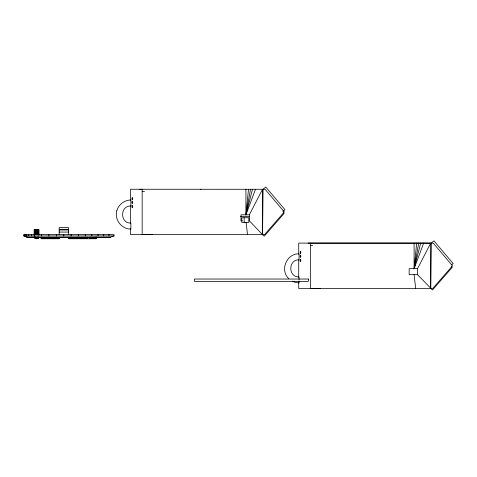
<?xml version="1.0" encoding="UTF-8"?>
<svg xmlns="http://www.w3.org/2000/svg" width="477" height="477" viewBox="0 0 477 477"><rect width="100%" height="100%" fill="white"/><g stroke="black" fill="none" stroke-linecap="round" stroke-linejoin="round"><path stroke-width="0.72" d="M33.414 237.278L38.595 237.582L38.858 237.182C37.844 238.899 35.143 239.055 34.207 237.182L34.207 237.552M56.28 237.182L56.25 238.715M255.493 189.256L245.923 214.823L248.499 189.256M423.677 243.103L414.108 268.67L416.683 243.103M245.923 189.256L245.923 214.823L250.503 189.256M414.108 243.103L414.108 268.67L418.693 243.103M33.271 237.307L34.284 237.552L32.299 237.331L34.284 237.552L34.284 237.182C34.922 238.524 37.379 239.305 37.415 237.182M245.923 214.823L252.512 189.256M414.108 268.67L420.696 243.103M38.78 237.182L38.446 237.582L38.548 237.182C34.225 239.746 37.081 239.078 38.78 237.182L38.595 237.582M38.422 237.582L38.548 237.182M37.188 238.405L35.686 238.405L34.398 237.182L34.463 237.582L35.071 237.582L35.924 237.182L35.87 237.922L36.532 238.572L38.267 237.922L35.87 237.922L34.284 237.182M63.25 237.552L63.435 237.182M130.531 200.412L130.531 189.256L265.099 189.28L284.316 211.967L264.544 234.648L262.529 234.624L249.358 220.827L249.358 214.823L262.529 189.256L262.529 234.624L264.282 236.151L284.053 213.469L283.177 212.706M451.361 266.554L452.244 267.317L432.466 289.998L417.542 274.669L417.542 268.67L430.713 243.103L308.023 243.103M35.978 237.552L35.387 237.182L35.071 237.582L36.198 238.53M70.155 237.552L70.495 237.182M37.313 237.582L37.695 237.182L38.178 237.552M282.837 211.49L284.966 209.683L265.749 187.002L263.083 189.256L262.529 234.624L130.531 234.618L130.531 228.668M451.552 264.884L453.15 263.531L433.933 240.849L431.274 243.103L298.715 243.103L298.715 254.259M76.898 237.552L77.387 237.182M83.397 237.552L84.035 237.182M90.362 237.182L89.587 237.552L89.563 238.715M92.49 237.552L93.331 237.182M93.945 237.552L94.816 237.182M94.667 237.552L95.561 237.182M95.03 237.552L95.931 237.182M96.115 237.182L95.215 237.552L96.3 237.182M95.394 237.552L96.426 237.182M100.76 237.552L101.792 237.182M110.348 237.182L114.021 235.942L114.021 234.624L23.85 234.624L23.85 235.942L28.226 237.552L108.44 237.552L110.348 237.182L26.73 237.182M105.626 237.552L106.765 237.182M35.829 237.802L36.532 237.761M35.787 237.689L36.532 237.665M244.152 217.745L241.821 217.792L241.821 222.395L248.803 222.395L248.803 217.745L244.152 217.745L244.152 222.395M200.996 189.297L200.292 189.297M37.486 238.196L37.886 238.196L37.045 238.196M142.164 191.581L144.489 191.581M249.358 214.823L240.98 214.823L240.98 220.827L242.376 220.827M240.497 216.546L249.388 216.546M59.196 229.318L68.497 229.318M59.196 229.968L68.497 229.968M59.196 232.066L68.497 232.066M38.178 233.611L38.78 233.611M23.85 235.942L114.021 235.942M35.37 237.552L35.37 237.182L36.532 237.582L37.134 237.182L37.134 237.552M38.148 237.922L36.532 237.856M34.91 238.005L37.623 238.059L37.218 237.856M37.677 238.005L38.148 238.005M37.099 238.095L36.013 238.196M36.18 238.405L35.179 238.196L35.572 238.196M310.348 245.428L312.673 245.428M417.542 268.67L409.165 268.67L409.165 274.669L417.542 274.669M152.181 234.624L142.164 234.618L142.164 189.256M320.365 288.472L310.348 288.46L310.348 243.103M139.839 189.256L142.164 189.297M37.689 237.993L38.017 238.005M32.078 237.284L34.284 237.552L32.991 237.272M32.382 237.29L34.284 237.552L32.859 237.272M32.937 237.325L34.284 237.552M33.468 237.307L34.887 237.552L34.887 237.182L35.071 237.582L34.517 237.182L34.517 237.552L33.348 237.307M27.779 237.182L29.157 237.552M29.037 237.182L30.254 237.552M37.194 237.922L37.623 238.059M30.725 237.182L31.726 237.552M292.359 281.227L295.287 282.438L299.049 282.939L299.049 280.935M32.764 237.182L33.497 237.552M35.387 237.182L35.93 237.552M35.125 237.182L35.602 237.552M34.207 237.182L34.642 237.582L34.398 237.182M42.012 237.182L42.298 237.552M288.764 278.675C279.623 270.226 286.617 253.347 299.049 253.836L299.049 259.834C288.06 259.416 288.06 277.358 299.049 276.94L299.049 279.605M49.113 237.182L49.268 238.715M35.65 237.182L35.745 237.582M414.108 274.669L415.682 288.472M246.09 222.276L247.497 234.624M38.548 233.611L38.601 234.624L38.548 229.52M38.387 234.624L38.363 229.52M430.713 243.103L430.713 288.472L432.728 288.496L452.5 265.814L433.283 243.127L431.274 243.103L430.713 288.472L298.715 288.46L298.715 282.515M298.715 259.464L298.715 277.31M130.531 205.617L130.531 223.463M108.959 234.624L108.959 235.942M103.771 234.624L103.771 235.942M98.053 234.624L98.053 235.942M96.115 237.552L96.115 238.715L68.712 238.715L68.712 237.552M96.044 237.552L95.996 238.715M95.871 237.552L95.871 238.715M95.573 237.552L95.573 238.715M95.066 237.552L95.066 238.715M94.345 237.552L94.345 238.715M93.546 237.552L93.546 238.715M92.806 237.552L92.806 238.715M92.568 237.552L92.568 238.715M92.168 237.552L92.168 238.715M91.858 234.624L91.858 235.942M91.685 237.552L91.685 238.715M91.19 237.552L91.19 238.715M90.743 237.552L90.743 238.715M90.415 237.552L90.415 238.715M90.314 237.552L90.314 238.715M90.272 237.552L90.236 238.715M90.165 237.552L90.165 238.715M90.075 237.552L90.07 238.715M89.956 237.552L89.909 238.715M89.73 237.552L89.73 238.715M89.443 237.552L89.443 238.715M86.915 237.552L86.957 238.715M86.862 237.552L86.862 238.715M86.725 237.552L86.725 238.715M86.653 237.552L86.653 238.715M86.528 237.552L86.528 238.715M86.295 237.552L86.295 238.715M86.063 237.552L86.063 238.715M85.854 237.552L85.854 238.715M85.264 234.624L85.264 235.942M84.966 237.552L84.966 238.715M84.131 237.552L84.131 238.715M83.296 237.552L83.296 238.715M82.384 237.552L82.384 238.715M81.961 237.552L81.961 238.715M81.871 237.552L81.871 238.715M81.811 237.552L81.811 238.715M81.633 237.552L81.633 238.715M81.323 237.552L81.323 238.715M81.024 237.552L81.024 238.715M80.303 237.552L80.303 238.715M79.522 237.552L79.522 238.715M78.651 237.552L78.651 238.715M78.335 234.624L78.335 235.942M77.662 237.552L77.662 238.715M77.196 237.552L77.196 238.715M76.791 237.552L76.791 238.715M76.714 237.552L76.714 238.715M76.624 237.552L76.624 238.715M76.511 237.552L76.511 238.715M76.415 237.552L76.415 238.715M75.497 237.552L75.497 238.715M75.062 237.552L75.062 238.715M74.656 237.552L74.656 238.715M74.239 237.552L74.239 238.715M74.018 238.715L74.001 237.552L73.947 238.715M73.869 237.552L73.899 238.715M73.798 237.552L73.768 238.715M73.696 237.552L73.661 238.715M73.428 237.552L73.428 238.715M73.172 237.552L73.172 238.715M72.975 237.552L72.975 238.715M72.713 237.552L72.713 238.715M72.635 237.552L72.635 238.715M72.582 237.552L72.605 238.715M71.991 237.552L71.991 238.715M71.3 237.552L71.3 238.715M71.156 234.624L71.156 235.942M70.656 237.552L70.656 238.715M70.083 237.552L70.083 238.715M69.606 237.552L69.606 238.715M69.082 237.552L69.082 238.715M68.843 237.552L68.843 238.715M68.497 234.624L68.497 227.642L59.196 227.642L59.196 234.624M63.793 234.624L63.793 235.942M59.542 237.552L59.518 238.715L41.123 238.715L41.123 237.552M59.434 237.552L59.434 238.715M59.315 237.552L59.315 238.715M58.957 237.552L58.957 238.715M58.063 237.552L58.045 238.715M57.961 237.552L57.938 238.715M57.717 237.552L57.717 238.715M57.085 237.552L57.085 238.715M56.334 234.624L56.334 235.942M56.352 237.552L56.352 238.715M56.053 237.552L56.089 238.715M55.684 237.552L55.702 238.715M55.517 237.552L55.517 238.715M55.237 237.552L55.237 238.715M54.539 237.552L54.569 238.715M54.467 237.552L54.438 238.715M54.318 237.552L54.283 238.715M53.782 237.552L53.782 238.715M53.603 238.715L53.543 237.552L53.502 238.715M53.281 237.552L53.305 238.715M53.185 237.552L53.185 238.715M52.786 237.552L52.786 238.715M52.589 237.552L52.589 238.715M52.5 237.552L52.446 238.715M52.351 237.552L52.351 238.715M52.19 237.552L52.19 238.715M52.065 237.552L52.065 238.715M50.866 237.552L50.866 238.715M50.717 237.552L50.717 238.715M50.109 237.552L50.109 238.715M49.715 237.552L49.715 238.715M48.863 234.624L48.863 235.942M48.737 237.552L48.737 238.715M48.129 237.552L48.129 238.715M47.897 237.552L47.897 238.715M47.807 237.552L47.807 238.715M47.724 237.552L47.712 238.715M47.605 237.552L47.605 238.715M46.919 237.552L46.919 238.715M46.203 237.552L46.203 238.715M45.506 237.552L45.506 238.715M44.88 237.552L44.88 238.715M44.534 237.552L44.522 238.715L44.409 237.552M44.379 237.552L44.343 238.715M44.039 237.552L44.039 238.715M43.657 237.552L43.657 238.715M43.27 237.552L43.27 238.715M42.876 237.552L42.876 238.715M42.656 237.552L42.65 238.715M42.59 237.552L42.59 238.715M42.459 237.552L42.459 238.715M42.119 237.552L42.119 238.715M41.952 237.552L41.952 238.715M41.72 237.552L41.72 238.715M41.463 234.624L41.463 235.942M41.439 237.552L41.439 238.715M41.356 237.552L41.356 238.715M41.237 237.552L41.225 238.715M38.858 235.095L38.858 229.52L34.207 229.52L34.207 235.942M38.78 229.52L38.78 235.042M38.178 229.52L38.178 234.624M37.695 229.52L37.695 234.624M37.695 237.182L37.695 237.552M37.134 229.52L37.134 234.624M36.532 229.52L36.532 234.624M36.532 237.182L36.532 238.572M35.93 229.52L35.93 234.624M35.37 229.52L35.37 234.624M34.887 229.52L34.887 234.624M34.517 229.52L34.517 234.624M34.284 229.52L34.284 234.624M31.345 234.624L31.345 235.942M28.805 234.624L28.805 235.942M26.7 234.624L26.7 235.942M25.12 234.624L25.12 235.942M24.148 234.624L24.148 235.942M131.992 198.653A1.163 0.316 90 0 1 132.445 197.597A1.163 0.316 90 0 1 132.511 199.541A1.163 0.316 90 0 1 132.004 198.951M132.582 202.952A1.163 0.316 90 0 1 132.272 203.572A1.163 0.316 90 0 1 131.998 202.761M131.98 202.457A1.163 0.316 90 0 1 132.326 201.252A1.163 0.316 90 0 1 132.612 202.665M300.176 252.494A1.163 0.316 90 0 1 300.629 251.445A1.163 0.316 90 0 1 300.695 253.388A1.163 0.316 90 0 1 300.188 252.798M300.766 256.799A1.163 0.316 90 0 1 300.456 257.419A1.163 0.316 90 0 1 300.182 256.602M300.17 256.304A1.163 0.316 90 0 1 300.516 255.1A1.163 0.316 90 0 1 300.796 256.513M116.811 210.774C114.265 219.635 121.653 229.258 130.865 229.091L130.865 223.093C119.876 223.51 119.876 205.569 130.865 205.986L130.865 199.988C124.431 200.024 118.511 204.573 116.811 210.774M34.934 237.922L35.304 237.922L34.934 237.922M308.392 279.033L194.395 279.033L194.395 281.358L308.392 281.358L308.392 279.033M28.477 237.552L26.998 237.182L28.465 237.552M51.069 238.715L51.057 237.552L51.033 238.715M132.046 205.837A1.163 0.316 90 0 0 132.207 207.763A1.163 0.316 90 0 0 132.582 206.291A1.163 0.316 90 0 0 132.046 205.837M300.23 259.685A1.163 0.316 90 0 0 300.391 261.611A1.163 0.316 90 0 0 300.766 260.132A1.163 0.316 90 0 0 300.23 259.685"/></g></svg>
